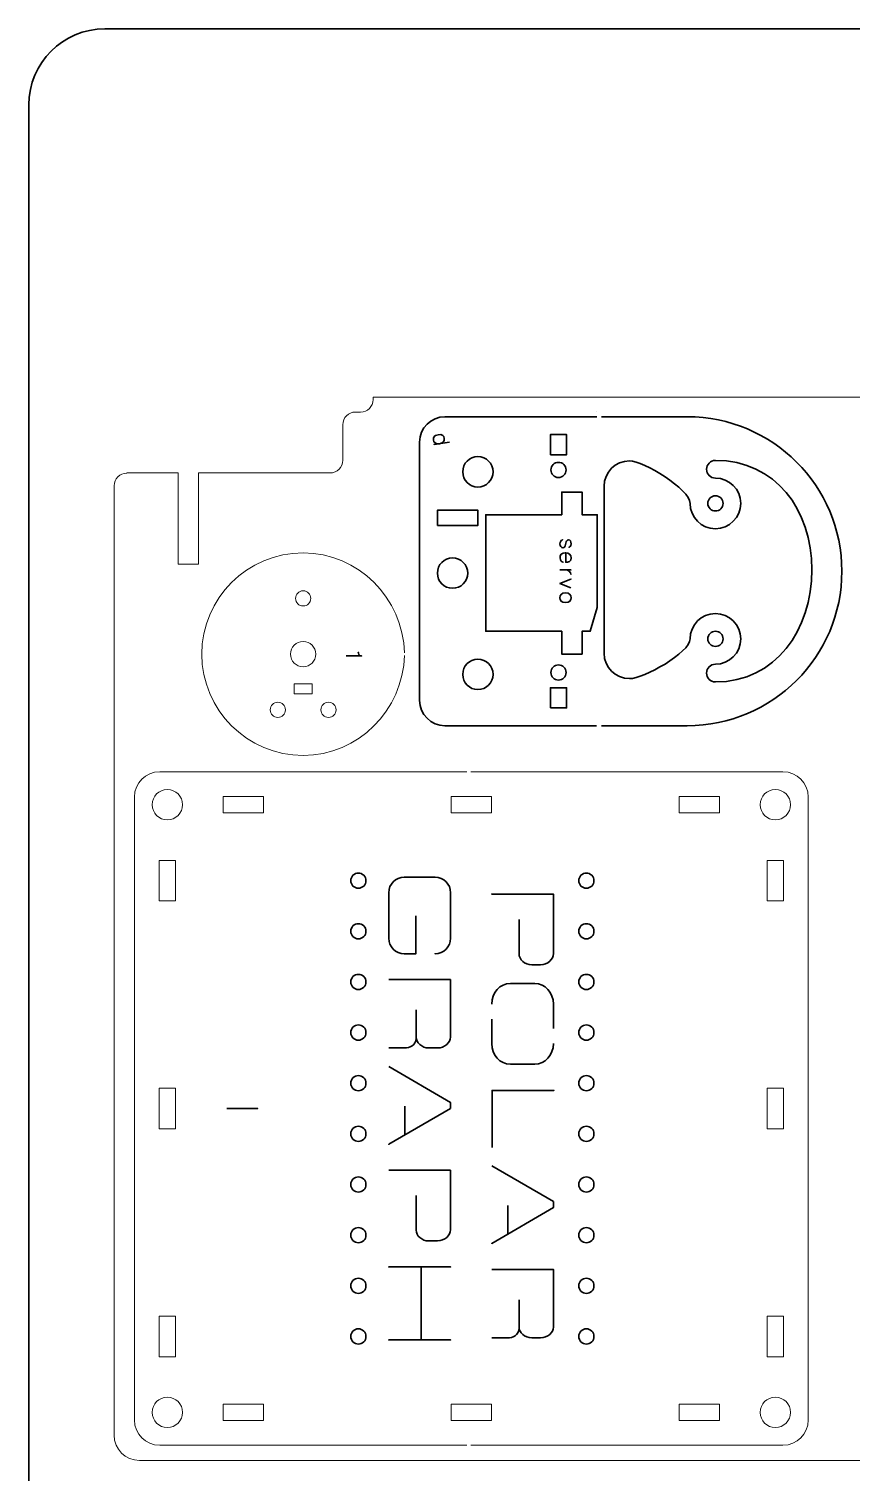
# Model space of a CAD drawing. Header units: inches. Extents: x 15 to 785, y -737 to -15.
# Drawn here: x 15 to 177.3, y -300 to -15 of the extents above; entities that cross this region are included whole.
import ezdxf

# ---------------------------------------------------------------- set-up
doc = ezdxf.new("R2010")
doc.units = ezdxf.units.IN
doc.header["$MEASUREMENT"] = 0
doc.layers.add('Layer 1', color=7, linetype='Continuous')

msp = doc.modelspace()

# ---------------------------------------------------------------- linework, layer by layer
at = {"layer": 'Layer 1', "color": 179, "lineweight": 35, "true_color": 0x231f20}
for points in [[(127.03, -90.6), (127.03, -90.6)], [(117.92, -99.1), (117.92, -95.1), (121.12, -95.1), (121.12, -99.1), (117.92, -99.1)], [(95.62, -113.05), (95.62, -110.05), (103.62, -110.05), (103.62, -113.05), (95.62, -113.05)], [(117.92, -149.1), (117.92, -145.1), (121.12, -145.1), (121.12, -149.1), (117.92, -149.1)], [(89.2, -233.41), (89.2, -227.76)], [(109.52, -253.01), (109.52, -247.36)], [(92.44, -273.89), (98.23, -273.89), (86.02, -273.89), (92.44, -273.89), (92.44, -259.47), (86.02, -259.47), (98.23, -259.47), (92.44, -259.47)]]:
    msp.add_lwpolyline(points, dxfattribs=at)
at = {"layer": 'Layer 1', "color": 13, "lineweight": 35, "true_color": 0xed6444}
msp.add_lwpolyline([(120.17, -110.96), (120.17, -106.46), (124.17, -106.46), (124.17, -110.96), (127.17, -110.96), (127.17, -129.26), (125.8, -133.96), (124.17, -133.96), (124.17, -138.46), (120.17, -138.46), (120.17, -133.96), (105.17, -133.96), (105.17, -110.96), (120.17, -110.96)], dxfattribs=at)
at = {"layer": 'Layer 1', "color": 179, "lineweight": 9, "true_color": 0x231f20}
for points in [[(61.33, -166.6), (61.33, -169.8), (53.33, -169.8), (53.33, -166.6), (61.33, -166.6)], [(106.33, -166.6), (106.33, -169.8), (98.33, -169.8), (98.33, -166.6), (106.33, -166.6)], [(151.33, -166.6), (151.33, -169.8), (143.33, -169.8), (143.33, -166.6), (151.33, -166.6)], [(43.93, -179.2), (43.93, -187.2), (40.73, -187.2), (40.73, -179.2), (43.93, -179.2)], [(163.93, -179.2), (163.93, -187.2), (160.73, -187.2), (160.73, -179.2), (163.93, -179.2)], [(43.93, -224.2), (43.93, -232.2), (40.73, -232.2), (40.73, -224.2), (43.93, -224.2)], [(163.93, -224.2), (163.93, -232.2), (160.73, -232.2), (160.73, -224.2), (163.93, -224.2)], [(43.93, -269.2), (43.93, -277.2), (40.73, -277.2), (40.73, -269.2), (43.93, -269.2)], [(163.93, -269.2), (163.93, -277.2), (160.73, -277.2), (160.73, -269.2), (163.93, -269.2)], [(61.33, -286.6), (61.33, -289.8), (53.33, -289.8), (53.33, -286.6), (61.33, -286.6)], [(106.33, -286.6), (106.33, -289.8), (98.33, -289.8), (98.33, -286.6), (106.33, -286.6)], [(151.33, -286.6), (151.33, -289.8), (143.33, -289.8), (143.33, -286.6), (151.33, -286.6)]]:
    msp.add_lwpolyline(points, dxfattribs=at)
at = {"layer": 'Layer 1', "color": 179, "lineweight": 35, "true_color": 0x231f20}
for points, knots in [([(785, -570), (785, -578.28), (778.28, -585), (770, -585), (770, -585), (30, -585), (30, -585), (21.72, -585), (15, -578.28), (15, -570), (15, -570), (15, -30), (15, -30), (15, -21.72), (21.72, -15), (30, -15), (30, -15), (770, -15), (770, -15), (778.28, -15), (785, -21.72), (785, -30), (785, -30), (785, -570), (785, -570)], [0, 0, 0, 0, 1, 1, 1, 2, 2, 2, 3, 3, 3, 4, 4, 4, 5, 5, 5, 6, 6, 6, 7, 7, 7, 8, 8, 8, 8]), ([(127.12, -91.6), (127.12, -91.6), (97.12, -91.6), (97.12, -91.6), (94.36, -91.6), (92.12, -93.84), (92.12, -96.6), (92.12, -96.6), (92.12, -129.97), (92.12, -129.97), (92.12, -129.97), (92.12, -147.6), (92.12, -147.6), (92.12, -150.36), (94.36, -152.6), (97.12, -152.6), (97.12, -152.6), (97.12, -152.6), (97.12, -152.6), (97.12, -152.6), (113.12, -152.6), (113.12, -152.6), (113.12, -152.6), (127.03, -152.6), (127.03, -152.6)], [0, 0, 0, 0, 1, 1, 1, 2, 2, 2, 3, 3, 3, 4, 4, 4, 5, 5, 5, 6, 6, 6, 7, 7, 7, 8, 8, 8, 8]), ([(128.03, -152.6), (128.03, -152.6), (144.95, -152.6), (144.95, -152.6), (161.79, -152.6), (175.45, -138.94), (175.45, -122.1), (175.45, -105.25), (161.79, -91.6), (144.95, -91.6), (144.95, -91.6), (128.03, -91.6), (128.03, -91.6)], [0, 0, 0, 0, 1, 1, 1, 2, 2, 2, 3, 3, 3, 4, 4, 4, 4]), ([(103.62, -99.47), (105.27, -99.47), (106.62, -100.81), (106.62, -102.47), (106.62, -104.12), (105.27, -105.47), (103.62, -105.47), (101.96, -105.47), (100.62, -104.12), (100.62, -102.47), (100.62, -100.81), (101.96, -99.47), (103.62, -99.47)], [0, 0, 0, 0, 1, 1, 1, 2, 2, 2, 3, 3, 3, 4, 4, 4, 4]), ([(119.52, -100.6), (118.69, -100.6), (118.02, -101.27), (118.02, -102.1), (118.02, -102.93), (118.69, -103.6), (119.52, -103.6), (120.35, -103.6), (121.02, -102.93), (121.02, -102.1), (121.02, -101.27), (120.35, -100.6), (119.52, -100.6)], [0, 0, 0, 0, 1, 1, 1, 2, 2, 2, 3, 3, 3, 4, 4, 4, 4]), ([(133.53, -143.31), (133.53, -143.31), (133.53, -143.31), (133.53, -143.31), (130.77, -143.31), (128.53, -141.07), (128.53, -138.31), (128.53, -138.31), (128.53, -105.31), (128.53, -105.31), (128.53, -102.55), (130.77, -100.31), (133.53, -100.31), (133.53, -100.31), (133.53, -100.31), (133.53, -100.31)], [0, 0, 0, 0, 1, 1, 1, 2, 2, 2, 3, 3, 3, 4, 4, 4, 5, 5, 5, 5]), ([(133.53, -143.31), (136.29, -143.31), (145.5, -138.22), (145.5, -135.46), (145.5, -132.7), (147.74, -130.46), (150.5, -130.46), (153.26, -130.46), (155.5, -132.7), (155.5, -135.46), (155.5, -138.22), (153.26, -140.46), (150.5, -140.46), (150.5, -140.46), (150.5, -140.46), (150.5, -140.46), (149.54, -140.46), (148.75, -141.25), (148.75, -142.21), (148.75, -143.18), (149.54, -143.96), (150.5, -143.96), (162.38, -143.96), (169.52, -133.69), (169.52, -121.81), (169.52, -109.94), (162.38, -100.22), (150.5, -100.22), (149.54, -100.22), (148.75, -101.01), (148.75, -101.97), (148.75, -102.94), (149.54, -103.72), (150.5, -103.72), (150.5, -103.72), (150.5, -103.7), (150.5, -103.7), (153.26, -103.7), (155.5, -105.94), (155.5, -108.7), (155.5, -111.46), (153.26, -113.7), (150.5, -113.7), (147.74, -113.7), (145.5, -111.46), (145.5, -108.7), (145.5, -105.94), (136.29, -100.31), (133.53, -100.31)], [0, 0, 0, 0, 1, 1, 1, 2, 2, 2, 3, 3, 3, 4, 4, 4, 5, 5, 5, 6, 6, 6, 7, 7, 7, 8, 8, 8, 9, 9, 9, 10, 10, 10, 11, 11, 11, 12, 12, 12, 13, 13, 13, 14, 14, 14, 15, 15, 15, 16, 16, 16, 16]), ([(150.5, -110.2), (149.67, -110.2), (149, -109.53), (149, -108.7), (149, -107.87), (149.67, -107.2), (150.5, -107.2), (151.33, -107.2), (152, -107.87), (152, -108.7), (152, -109.53), (151.33, -110.2), (150.5, -110.2)], [0, 0, 0, 0, 1, 1, 1, 2, 2, 2, 3, 3, 3, 4, 4, 4, 4]), ([(98.62, -119.47), (100.27, -119.47), (101.62, -120.81), (101.62, -122.47), (101.62, -124.12), (100.27, -125.47), (98.62, -125.47), (96.96, -125.47), (95.62, -124.12), (95.62, -122.47), (95.62, -120.81), (96.96, -119.47), (98.62, -119.47)], [0, 0, 0, 0, 1, 1, 1, 2, 2, 2, 3, 3, 3, 4, 4, 4, 4]), ([(150.5, -136.96), (149.67, -136.96), (149, -136.29), (149, -135.46), (149, -134.63), (149.67, -133.96), (150.5, -133.96), (151.33, -133.96), (152, -134.63), (152, -135.46), (152, -136.29), (151.33, -136.96), (150.5, -136.96)], [0, 0, 0, 0, 1, 1, 1, 2, 2, 2, 3, 3, 3, 4, 4, 4, 4]), ([(103.62, -139.47), (105.27, -139.47), (106.62, -140.81), (106.62, -142.47), (106.62, -144.12), (105.27, -145.47), (103.62, -145.47), (101.96, -145.47), (100.62, -144.12), (100.62, -142.47), (100.62, -140.81), (101.96, -139.47), (103.62, -139.47)], [0, 0, 0, 0, 1, 1, 1, 2, 2, 2, 3, 3, 3, 4, 4, 4, 4]), ([(119.52, -140.6), (118.69, -140.6), (118.02, -141.27), (118.02, -142.1), (118.02, -142.93), (118.69, -143.6), (119.52, -143.6), (120.35, -143.6), (121.02, -142.93), (121.02, -142.1), (121.02, -141.27), (120.35, -140.6), (119.52, -140.6)], [0, 0, 0, 0, 1, 1, 1, 2, 2, 2, 3, 3, 3, 4, 4, 4, 4]), ([(80.03, -184.7), (79.2, -184.7), (78.53, -184.02), (78.53, -183.2), (78.53, -182.37), (79.2, -181.7), (80.03, -181.7), (80.86, -181.7), (81.53, -182.37), (81.53, -183.2), (81.53, -184.02), (80.86, -184.7), (80.03, -184.7)], [0, 0, 0, 0, 1, 1, 1, 2, 2, 2, 3, 3, 3, 4, 4, 4, 4]), ([(125.03, -184.7), (124.2, -184.7), (123.53, -184.02), (123.53, -183.2), (123.53, -182.37), (124.2, -181.7), (125.03, -181.7), (125.86, -181.7), (126.53, -182.37), (126.53, -183.2), (126.53, -184.02), (125.86, -184.7), (125.03, -184.7)], [0, 0, 0, 0, 1, 1, 1, 2, 2, 2, 3, 3, 3, 4, 4, 4, 4]), ([(98.23, -194.57), (98.23, -196.25), (96.86, -197.62), (95.18, -197.62), (96.86, -197.62), (98.23, -196.25), (98.23, -194.57), (98.23, -194.57), (98.23, -185.58), (98.23, -185.58), (98.23, -183.88), (96.86, -182.51), (95.18, -182.51), (95.18, -182.51), (89.08, -182.51), (89.08, -182.51), (87.39, -182.51), (86.02, -183.88), (86.02, -185.58), (86.02, -185.58), (86.02, -194.57), (86.02, -194.57), (86.02, -196.25), (87.41, -197.62), (89.08, -197.62), (89.08, -197.62), (91.39, -197.62), (91.39, -197.62), (91.39, -197.62), (91.39, -190.15), (91.39, -190.15)], [0, 0, 0, 0, 1, 1, 1, 2, 2, 2, 3, 3, 3, 4, 4, 4, 5, 5, 5, 6, 6, 6, 7, 7, 7, 8, 8, 8, 9, 9, 9, 10, 10, 10, 10]), ([(91.39, -197.62), (91.39, -197.62), (89.08, -197.62), (89.08, -197.62), (87.41, -197.62), (86.02, -196.25), (86.02, -194.57), (86.02, -194.57), (86.02, -185.58), (86.02, -185.58), (86.02, -183.88), (87.39, -182.51), (89.08, -182.51), (89.08, -182.51), (95.18, -182.51), (95.18, -182.51), (96.86, -182.51), (98.23, -183.88), (98.23, -185.58)], [0, 0, 0, 0, 1, 1, 1, 2, 2, 2, 3, 3, 3, 4, 4, 4, 5, 5, 5, 6, 6, 6, 6]), ([(111.74, -190.85), (111.74, -190.85), (111.74, -197.65), (111.74, -197.65), (111.74, -198.79), (112.86, -199.8), (114.25, -199.8), (114.25, -199.8), (115.99, -199.8), (115.99, -199.8), (117.4, -199.8), (118.53, -198.72), (118.53, -197.6), (118.53, -197.6), (118.53, -185.85), (118.53, -185.85), (118.53, -185.85), (106.34, -185.85), (106.34, -185.85), (106.34, -185.85), (118.53, -185.85), (118.53, -185.85), (118.53, -185.85), (118.53, -197.6), (118.53, -197.6), (118.53, -198.72), (117.4, -199.8), (115.99, -199.8), (115.99, -199.8), (114.25, -199.8), (114.25, -199.8), (112.86, -199.8), (111.74, -198.79), (111.74, -197.65)], [0, 0, 0, 0, 1, 1, 1, 2, 2, 2, 3, 3, 3, 4, 4, 4, 5, 5, 5, 6, 6, 6, 7, 7, 7, 8, 8, 8, 9, 9, 9, 10, 10, 10, 11, 11, 11, 11]), ([(80.03, -194.7), (79.2, -194.7), (78.53, -194.02), (78.53, -193.2), (78.53, -192.37), (79.2, -191.7), (80.03, -191.7), (80.86, -191.7), (81.53, -192.37), (81.53, -193.2), (81.53, -194.02), (80.86, -194.7), (80.03, -194.7)], [0, 0, 0, 0, 1, 1, 1, 2, 2, 2, 3, 3, 3, 4, 4, 4, 4]), ([(125.03, -194.7), (124.2, -194.7), (123.53, -194.02), (123.53, -193.2), (123.53, -192.37), (124.2, -191.7), (125.03, -191.7), (125.86, -191.7), (126.53, -192.37), (126.53, -193.2), (126.53, -194.02), (125.86, -194.7), (125.03, -194.7)], [0, 0, 0, 0, 1, 1, 1, 2, 2, 2, 3, 3, 3, 4, 4, 4, 4]), ([(80.03, -204.7), (79.2, -204.7), (78.53, -204.02), (78.53, -203.2), (78.53, -202.37), (79.2, -201.7), (80.03, -201.7), (80.86, -201.7), (81.53, -202.37), (81.53, -203.2), (81.53, -204.02), (80.86, -204.7), (80.03, -204.7)], [0, 0, 0, 0, 1, 1, 1, 2, 2, 2, 3, 3, 3, 4, 4, 4, 4]), ([(125.03, -204.7), (124.2, -204.7), (123.53, -204.02), (123.53, -203.2), (123.53, -202.37), (124.2, -201.7), (125.03, -201.7), (125.86, -201.7), (126.53, -202.37), (126.53, -203.2), (126.53, -204.02), (125.86, -204.7), (125.03, -204.7)], [0, 0, 0, 0, 1, 1, 1, 2, 2, 2, 3, 3, 3, 4, 4, 4, 4]), ([(86.02, -202.73), (86.02, -202.73), (98.21, -202.73), (98.21, -202.73), (98.21, -202.73), (98.21, -214.09), (98.21, -214.09), (98.21, -215.19), (97.08, -216.23), (95.67, -216.23), (95.67, -216.23), (93.93, -216.23), (93.93, -216.23), (92.54, -216.23), (91.42, -215.19), (91.42, -214.09)], [0, 0, 0, 0, 1, 1, 1, 2, 2, 2, 3, 3, 3, 4, 4, 4, 5, 5, 5, 5]), ([(91.42, -208.73), (91.42, -208.73), (91.42, -214.09), (91.42, -214.09), (91.42, -215.19), (92.54, -216.23), (93.93, -216.23), (93.93, -216.23), (95.67, -216.23), (95.67, -216.23), (97.08, -216.23), (98.21, -215.19), (98.21, -214.09), (98.21, -214.09), (98.21, -202.73), (98.21, -202.73)], [0, 0, 0, 0, 1, 1, 1, 2, 2, 2, 3, 3, 3, 4, 4, 4, 5, 5, 5, 5]), ([(106.34, -207.56), (106.34, -205.32), (108, -203.49), (110.03, -203.49), (110.03, -203.49), (114.84, -203.49), (114.84, -203.49), (116.87, -203.49), (118.53, -205.32), (118.53, -207.56), (118.53, -207.56), (118.53, -212.38), (118.53, -212.38)], [0, 0, 0, 0, 1, 1, 1, 2, 2, 2, 3, 3, 3, 4, 4, 4, 4]), ([(118.53, -215.38), (118.53, -217.62), (116.87, -219.46), (114.84, -219.46), (114.84, -219.46), (110.03, -219.46), (110.03, -219.46), (108, -219.46), (106.34, -217.62), (106.34, -215.38), (106.34, -215.38), (106.34, -210.56), (106.34, -210.56)], [0, 0, 0, 0, 1, 1, 1, 2, 2, 2, 3, 3, 3, 4, 4, 4, 4]), ([(80.03, -214.7), (79.2, -214.7), (78.53, -214.02), (78.53, -213.2), (78.53, -212.37), (79.2, -211.7), (80.03, -211.7), (80.86, -211.7), (81.53, -212.37), (81.53, -213.2), (81.53, -214.02), (80.86, -214.7), (80.03, -214.7)], [0, 0, 0, 0, 1, 1, 1, 2, 2, 2, 3, 3, 3, 4, 4, 4, 4]), ([(125.03, -214.7), (124.2, -214.7), (123.53, -214.02), (123.53, -213.2), (123.53, -212.37), (124.2, -211.7), (125.03, -211.7), (125.86, -211.7), (126.53, -212.37), (126.53, -213.2), (126.53, -214.02), (125.86, -214.7), (125.03, -214.7)], [0, 0, 0, 0, 1, 1, 1, 2, 2, 2, 3, 3, 3, 4, 4, 4, 4]), ([(89.15, -216.23), (90.1, -216.23), (91.42, -215.84), (91.42, -214.28), (91.42, -215.84), (90.1, -216.23), (89.15, -216.23), (89.15, -216.23), (86.02, -216.23), (86.02, -216.23)], [0, 0, 0, 0, 1, 1, 1, 2, 2, 2, 3, 3, 3, 3]), ([(80.03, -224.7), (79.2, -224.7), (78.53, -224.02), (78.53, -223.2), (78.53, -222.37), (79.2, -221.7), (80.03, -221.7), (80.86, -221.7), (81.53, -222.37), (81.53, -223.2), (81.53, -224.02), (80.86, -224.7), (80.03, -224.7)], [0, 0, 0, 0, 1, 1, 1, 2, 2, 2, 3, 3, 3, 4, 4, 4, 4]), ([(86.02, -219.9), (86.02, -219.9), (98.21, -227), (98.21, -227), (98.21, -227), (98.21, -228.17), (98.21, -228.17), (98.21, -228.17), (86.02, -235.26), (86.02, -235.26), (86.02, -235.26), (98.21, -228.17), (98.21, -228.17), (98.21, -228.17), (98.21, -227), (98.21, -227)], [0, 0, 0, 0, 1, 1, 1, 2, 2, 2, 3, 3, 3, 4, 4, 4, 5, 5, 5, 5]), ([(125.03, -224.7), (124.2, -224.7), (123.53, -224.02), (123.53, -223.2), (123.53, -222.37), (124.2, -221.7), (125.03, -221.7), (125.86, -221.7), (126.53, -222.37), (126.53, -223.2), (126.53, -224.02), (125.86, -224.7), (125.03, -224.7)], [0, 0, 0, 0, 1, 1, 1, 2, 2, 2, 3, 3, 3, 4, 4, 4, 4]), ([(106.42, -224.63), (106.42, -224.63), (118.63, -224.63), (118.63, -224.63), (118.63, -224.63), (106.42, -224.63), (106.42, -224.63), (106.42, -224.63), (106.42, -235.89), (106.42, -235.89)], [0, 0, 0, 0, 1, 1, 1, 2, 2, 2, 3, 3, 3, 3]), ([(80.03, -234.7), (79.2, -234.7), (78.53, -234.02), (78.53, -233.2), (78.53, -232.37), (79.2, -231.7), (80.03, -231.7), (80.86, -231.7), (81.53, -232.37), (81.53, -233.2), (81.53, -234.02), (80.86, -234.7), (80.03, -234.7)], [0, 0, 0, 0, 1, 1, 1, 2, 2, 2, 3, 3, 3, 4, 4, 4, 4]), ([(125.03, -234.7), (124.2, -234.7), (123.53, -234.02), (123.53, -233.2), (123.53, -232.37), (124.2, -231.7), (125.03, -231.7), (125.86, -231.7), (126.53, -232.37), (126.53, -233.2), (126.53, -234.02), (125.86, -234.7), (125.03, -234.7)], [0, 0, 0, 0, 1, 1, 1, 2, 2, 2, 3, 3, 3, 4, 4, 4, 4]), ([(80.03, -244.7), (79.2, -244.7), (78.53, -244.03), (78.53, -243.2), (78.53, -242.37), (79.2, -241.7), (80.03, -241.7), (80.86, -241.7), (81.53, -242.37), (81.53, -243.2), (81.53, -244.03), (80.86, -244.7), (80.03, -244.7)], [0, 0, 0, 0, 1, 1, 1, 2, 2, 2, 3, 3, 3, 4, 4, 4, 4]), ([(86.02, -240.39), (86.02, -240.39), (98.21, -240.39), (98.21, -240.39), (98.21, -240.39), (98.21, -252.14), (98.21, -252.14), (98.21, -253.26), (97.08, -254.34), (95.67, -254.34), (95.67, -254.34), (93.93, -254.34), (93.93, -254.34), (92.54, -254.34), (91.42, -253.33), (91.42, -252.19), (91.42, -252.19), (91.42, -245.39), (91.42, -245.39)], [0, 0, 0, 0, 1, 1, 1, 2, 2, 2, 3, 3, 3, 4, 4, 4, 5, 5, 5, 6, 6, 6, 6]), ([(91.42, -252.19), (91.42, -253.33), (92.54, -254.34), (93.93, -254.34), (93.93, -254.34), (95.67, -254.34), (95.67, -254.34), (97.08, -254.34), (98.21, -253.26), (98.21, -252.14), (98.21, -252.14), (98.21, -240.39), (98.21, -240.39)], [0, 0, 0, 0, 1, 1, 1, 2, 2, 2, 3, 3, 3, 4, 4, 4, 4]), ([(118.53, -246.59), (118.53, -246.59), (118.53, -247.76), (118.53, -247.76), (118.53, -247.76), (106.34, -254.85), (106.34, -254.85), (106.34, -254.85), (118.53, -247.76), (118.53, -247.76), (118.53, -247.76), (118.53, -246.59), (118.53, -246.59), (118.53, -246.59), (106.34, -239.49), (106.34, -239.49)], [0, 0, 0, 0, 1, 1, 1, 2, 2, 2, 3, 3, 3, 4, 4, 4, 5, 5, 5, 5]), ([(125.03, -244.7), (124.2, -244.7), (123.53, -244.03), (123.53, -243.2), (123.53, -242.37), (124.2, -241.7), (125.03, -241.7), (125.86, -241.7), (126.53, -242.37), (126.53, -243.2), (126.53, -244.03), (125.86, -244.7), (125.03, -244.7)], [0, 0, 0, 0, 1, 1, 1, 2, 2, 2, 3, 3, 3, 4, 4, 4, 4]), ([(80.03, -254.7), (79.2, -254.7), (78.53, -254.03), (78.53, -253.2), (78.53, -252.37), (79.2, -251.7), (80.03, -251.7), (80.86, -251.7), (81.53, -252.37), (81.53, -253.2), (81.53, -254.03), (80.86, -254.7), (80.03, -254.7)], [0, 0, 0, 0, 1, 1, 1, 2, 2, 2, 3, 3, 3, 4, 4, 4, 4]), ([(125.03, -254.7), (124.2, -254.7), (123.53, -254.03), (123.53, -253.2), (123.53, -252.37), (124.2, -251.7), (125.03, -251.7), (125.86, -251.7), (126.53, -252.37), (126.53, -253.2), (126.53, -254.03), (125.86, -254.7), (125.03, -254.7)], [0, 0, 0, 0, 1, 1, 1, 2, 2, 2, 3, 3, 3, 4, 4, 4, 4]), ([(80.03, -264.7), (79.2, -264.7), (78.53, -264.03), (78.53, -263.2), (78.53, -262.37), (79.2, -261.7), (80.03, -261.7), (80.86, -261.7), (81.53, -262.37), (81.53, -263.2), (81.53, -264.03), (80.86, -264.7), (80.03, -264.7)], [0, 0, 0, 0, 1, 1, 1, 2, 2, 2, 3, 3, 3, 4, 4, 4, 4]), ([(106.34, -259.98), (106.34, -259.98), (118.53, -259.98), (118.53, -259.98), (118.53, -259.98), (118.53, -271.35), (118.53, -271.35), (118.53, -272.45), (117.4, -273.48), (115.99, -273.48), (115.99, -273.48), (114.25, -273.48), (114.25, -273.48), (112.86, -273.48), (111.74, -272.45), (111.74, -271.35), (111.74, -271.35), (111.74, -265.98), (111.74, -265.98)], [0, 0, 0, 0, 1, 1, 1, 2, 2, 2, 3, 3, 3, 4, 4, 4, 5, 5, 5, 6, 6, 6, 6]), ([(111.74, -271.35), (111.74, -272.45), (112.86, -273.48), (114.25, -273.48), (114.25, -273.48), (115.99, -273.48), (115.99, -273.48), (117.4, -273.48), (118.53, -272.45), (118.53, -271.35), (118.53, -271.35), (118.53, -259.98), (118.53, -259.98)], [0, 0, 0, 0, 1, 1, 1, 2, 2, 2, 3, 3, 3, 4, 4, 4, 4]), ([(125.03, -264.7), (124.2, -264.7), (123.53, -264.03), (123.53, -263.2), (123.53, -262.37), (124.2, -261.7), (125.03, -261.7), (125.86, -261.7), (126.53, -262.37), (126.53, -263.2), (126.53, -264.03), (125.86, -264.7), (125.03, -264.7)], [0, 0, 0, 0, 1, 1, 1, 2, 2, 2, 3, 3, 3, 4, 4, 4, 4]), ([(80.03, -274.7), (79.2, -274.7), (78.53, -274.03), (78.53, -273.2), (78.53, -272.37), (79.2, -271.7), (80.03, -271.7), (80.86, -271.7), (81.53, -272.37), (81.53, -273.2), (81.53, -274.03), (80.86, -274.7), (80.03, -274.7)], [0, 0, 0, 0, 1, 1, 1, 2, 2, 2, 3, 3, 3, 4, 4, 4, 4]), ([(111.74, -271.53), (111.74, -273.09), (110.42, -273.48), (109.47, -273.48), (109.47, -273.48), (106.34, -273.48), (106.34, -273.48)], [0, 0, 0, 0, 1, 1, 1, 2, 2, 2, 2]), ([(125.03, -274.7), (124.2, -274.7), (123.53, -274.03), (123.53, -273.2), (123.53, -272.37), (124.2, -271.7), (125.03, -271.7), (125.86, -271.7), (126.53, -272.37), (126.53, -273.2), (126.53, -274.03), (125.86, -274.7), (125.03, -274.7)], [0, 0, 0, 0, 1, 1, 1, 2, 2, 2, 3, 3, 3, 4, 4, 4, 4])]:
    msp.add_open_spline(points, degree=3, knots=knots, dxfattribs=at)
at = {"layer": 'Layer 1', "color": 179, "lineweight": 20, "true_color": 0x231f20}
for points, knots in [([(79.45, -90.67), (79.45, -90.67), (80.45, -90.67), (80.45, -90.67), (80.45, -90.67), (80.45, -90.7), (80.45, -90.7), (81.83, -90.7), (82.95, -89.58), (82.95, -88.2), (82.95, -88.2), (82.95, -87.7), (82.95, -87.7), (82.95, -87.7), (293.83, -87.7), (293.83, -87.7), (296.59, -87.7), (298.83, -89.94), (298.83, -92.7), (298.83, -92.7), (298.83, -292.7), (298.83, -292.7), (298.83, -295.46), (296.59, -297.7), (293.83, -297.7), (293.83, -297.7), (36.83, -297.7), (36.83, -297.7), (34.06, -297.7), (31.83, -295.46), (31.83, -292.7), (31.83, -292.7), (31.83, -105.2), (31.83, -105.2), (31.83, -105.2), (31.83, -105.22), (31.83, -105.22), (31.83, -103.84), (32.95, -102.72), (34.33, -102.72), (34.33, -102.72), (34.33, -102.7), (34.33, -102.7), (34.33, -102.7), (44.45, -102.7), (44.45, -102.7), (44.45, -102.7), (44.45, -120.7), (44.45, -120.7), (44.45, -120.7), (48.45, -120.7), (48.45, -120.7), (48.45, -120.7), (48.45, -102.7), (48.45, -102.7), (48.45, -102.7), (74.45, -102.7), (74.45, -102.7), (75.83, -102.7), (76.95, -101.58), (76.95, -100.2), (76.95, -100.2), (76.95, -93.17), (76.95, -93.17), (76.95, -91.79), (78.07, -90.67), (79.45, -90.67)], [0, 0, 0, 0, 1, 1, 1, 2, 2, 2, 3, 3, 3, 4, 4, 4, 5, 5, 5, 6, 6, 6, 7, 7, 7, 8, 8, 8, 9, 9, 9, 10, 10, 10, 11, 11, 11, 12, 12, 12, 13, 13, 13, 14, 14, 14, 15, 15, 15, 16, 16, 16, 17, 17, 17, 18, 18, 18, 19, 19, 19, 20, 20, 20, 21, 21, 21, 22, 22, 22, 22]), ([(101.45, -161.7), (101.45, -161.7), (40.83, -161.7), (40.83, -161.7), (38.06, -161.7), (35.83, -163.94), (35.83, -166.7), (35.83, -166.7), (35.83, -289.7), (35.83, -289.7), (35.83, -292.46), (38.06, -294.7), (40.83, -294.7), (40.83, -294.7), (101.45, -294.7), (101.45, -294.7)], [0, 0, 0, 0, 1, 1, 1, 2, 2, 2, 3, 3, 3, 4, 4, 4, 5, 5, 5, 5]), ([(102.2, -294.7), (102.2, -294.7), (163.83, -294.7), (163.83, -294.7), (166.59, -294.7), (168.83, -292.46), (168.83, -289.7), (168.83, -289.7), (168.83, -166.7), (168.83, -166.7), (168.83, -163.94), (166.59, -161.7), (163.83, -161.7), (163.83, -161.7), (102.2, -161.7), (102.2, -161.7)], [0, 0, 0, 0, 1, 1, 1, 2, 2, 2, 3, 3, 3, 4, 4, 4, 5, 5, 5, 5])]:
    msp.add_open_spline(points, degree=3, knots=knots, dxfattribs=at)
at = {"layer": 'Layer 1', "color": 13, "lineweight": 35, "true_color": 0xed6444}
for points, knots in [([(96.99, -95.86), (97.07, -96.35), (96.88, -96.78), (96.05, -96.91), (95.21, -97.03), (94.91, -96.67), (94.83, -96.18), (94.76, -95.7), (94.94, -95.26), (95.78, -95.14), (96.62, -95.01), (96.92, -95.37), (96.99, -95.86)], [0, 0, 0, 0, 1, 1, 1, 2, 2, 2, 3, 3, 3, 4, 4, 4, 4]), ([(96.99, -95.86), (97.07, -96.35), (96.88, -96.78), (96.05, -96.91), (95.21, -97.03), (94.91, -96.67), (94.83, -96.18), (94.76, -95.7), (94.94, -95.26), (95.78, -95.14), (96.62, -95.01), (96.92, -95.37), (96.99, -95.86)], [0, 0, 0, 0, 1, 1, 1, 2, 2, 2, 3, 3, 3, 4, 4, 4, 4]), ([(97.99, -96.62), (97.99, -96.62), (94.97, -97.07), (94.97, -97.07), (94.97, -97.07), (97.99, -96.62), (97.99, -96.62)], [0, 0, 0, 0, 1, 1, 1, 2, 2, 2, 2]), ([(122.02, -116.7), (122.03, -116.17), (121.86, -115.92), (121.53, -115.92), (121.2, -115.92), (121.1, -116.19), (121.07, -116.3), (121.07, -116.3), (120.83, -117.1), (120.83, -117.1), (120.81, -117.2), (120.7, -117.46), (120.38, -117.46), (120.07, -117.46), (119.81, -117.12), (119.81, -116.7), (119.81, -116.28), (120.04, -115.89), (120.37, -115.89), (120.04, -115.89), (119.81, -116.28), (119.81, -116.7), (119.81, -117.12), (120.07, -117.46), (120.38, -117.46), (120.7, -117.46), (120.81, -117.2), (120.83, -117.1), (120.83, -117.1), (121.07, -116.3), (121.07, -116.3), (121.1, -116.19), (121.2, -115.92), (121.53, -115.92), (121.86, -115.92), (122.03, -116.17), (122.02, -116.7), (121.99, -117.23), (121.7, -117.37), (121.59, -117.36), (121.7, -117.37), (121.99, -117.23), (122.02, -116.7)], [0, 0, 0, 0, 1, 1, 1, 2, 2, 2, 3, 3, 3, 4, 4, 4, 5, 5, 5, 6, 6, 6, 7, 7, 7, 8, 8, 8, 9, 9, 9, 10, 10, 10, 11, 11, 11, 12, 12, 12, 13, 13, 13, 14, 14, 14, 14]), ([(120.97, -120.34), (121.44, -120.34), (122.04, -120.15), (122.04, -119.48), (122.04, -118.81), (121.58, -118.44), (120.89, -118.44), (120.18, -118.44), (119.81, -118.92), (119.83, -119.48), (119.84, -120.05), (120.28, -120.29), (120.44, -120.32), (120.28, -120.29), (119.84, -120.05), (119.83, -119.48), (119.81, -118.92), (120.18, -118.44), (120.89, -118.44), (121.58, -118.44), (122.04, -118.81), (122.04, -119.48), (122.04, -120.15), (121.44, -120.34), (120.97, -120.34), (120.97, -120.34), (120.97, -118.45), (120.97, -118.45), (120.97, -118.45), (120.97, -120.34), (120.97, -120.34)], [0, 0, 0, 0, 1, 1, 1, 2, 2, 2, 3, 3, 3, 4, 4, 4, 5, 5, 5, 6, 6, 6, 7, 7, 7, 8, 8, 8, 9, 9, 9, 10, 10, 10, 10]), ([(119.81, -121.85), (119.81, -121.85), (121.98, -121.85), (121.98, -121.85), (121.98, -121.85), (119.81, -121.85), (119.81, -121.85)], [0, 0, 0, 0, 1, 1, 1, 2, 2, 2, 2]), ([(120.92, -121.85), (121.41, -121.84), (121.99, -122.29), (121.98, -122.68), (121.99, -122.29), (121.41, -121.84), (120.92, -121.85)], [0, 0, 0, 0, 1, 1, 1, 2, 2, 2, 2]), ([(121.98, -125.38), (121.98, -125.38), (119.81, -124.52), (119.81, -124.52), (119.81, -124.52), (121.98, -123.66), (121.98, -123.66), (121.98, -123.66), (119.81, -124.52), (119.81, -124.52), (119.81, -124.52), (121.98, -125.38), (121.98, -125.38)], [0, 0, 0, 0, 1, 1, 1, 2, 2, 2, 3, 3, 3, 4, 4, 4, 4]), ([(120.92, -126.38), (121.77, -126.38), (122.02, -126.82), (122.02, -127.34), (122.02, -127.87), (121.77, -128.3), (120.92, -128.3), (120.06, -128.3), (119.81, -127.87), (119.81, -127.34), (119.81, -126.82), (120.06, -126.38), (120.92, -126.38)], [0, 0, 0, 0, 1, 1, 1, 2, 2, 2, 3, 3, 3, 4, 4, 4, 4]), ([(120.92, -126.38), (121.77, -126.38), (122.02, -126.82), (122.02, -127.34), (122.02, -127.87), (121.77, -128.3), (120.92, -128.3), (120.06, -128.3), (119.81, -127.87), (119.81, -127.34), (119.81, -126.82), (120.06, -126.38), (120.92, -126.38)], [0, 0, 0, 0, 1, 1, 1, 2, 2, 2, 3, 3, 3, 4, 4, 4, 4]), ([(77.61, -138.82), (77.61, -138.82), (80.66, -138.82), (80.66, -138.82), (80.14, -138.82), (80.02, -138.32), (80, -138.11), (80.02, -138.32), (80.14, -138.82), (80.66, -138.82), (80.66, -138.82), (77.61, -138.82), (77.61, -138.82)], [0, 0, 0, 0, 1, 1, 1, 2, 2, 2, 3, 3, 3, 4, 4, 4, 4]), ([(54.08, -228.2), (54.08, -228.2), (60.18, -228.2), (60.18, -228.2), (60.18, -228.2), (54.08, -228.2), (54.08, -228.2)], [0, 0, 0, 0, 1, 1, 1, 2, 2, 2, 2])]:
    msp.add_open_spline(points, degree=3, knots=knots, dxfattribs=at)
at = {"layer": 'Layer 1', "color": 179, "lineweight": 9, "true_color": 0x231f20}
for points, knots in [([(89.12, -138.21), (88.85, -127.4), (80.01, -118.47), (69.13, -118.47), (58.09, -118.47), (49.13, -127.42), (49.13, -138.46), (49.13, -149.51), (58.09, -158.47), (69.13, -158.47), (80.01, -158.47), (88.85, -149.53), (89.12, -138.72)], [0, 0, 0, 0, 1, 1, 1, 2, 2, 2, 3, 3, 3, 4, 4, 4, 4]), ([(69.13, -128.96), (68.3, -128.96), (67.63, -128.29), (67.63, -127.46), (67.63, -126.64), (68.3, -125.96), (69.13, -125.96), (69.96, -125.96), (70.63, -126.64), (70.63, -127.46), (70.63, -128.29), (69.96, -128.96), (69.13, -128.96)], [0, 0, 0, 0, 1, 1, 1, 2, 2, 2, 3, 3, 3, 4, 4, 4, 4]), ([(69.13, -140.96), (67.75, -140.96), (66.63, -139.85), (66.63, -138.46), (66.63, -137.08), (67.75, -135.97), (69.13, -135.97), (70.51, -135.97), (71.63, -137.08), (71.63, -138.46), (71.63, -139.85), (70.51, -140.96), (69.13, -140.96)], [0, 0, 0, 0, 1, 1, 1, 2, 2, 2, 3, 3, 3, 4, 4, 4, 4]), ([(70.88, -146.33), (70.88, -146.33), (67.38, -146.33), (67.38, -146.33), (67.38, -146.33), (67.38, -144.33), (67.38, -144.33), (67.38, -144.33), (68.26, -144.33), (68.26, -144.33), (68.26, -144.33), (70.88, -144.33), (70.88, -144.33), (70.88, -144.33), (70.88, -144.33), (70.88, -144.33), (70.88, -144.33), (70.88, -144.33), (70.88, -144.33), (70.88, -144.33), (70.88, -146.33), (70.88, -146.33)], [0, 0, 0, 0, 1, 1, 1, 2, 2, 2, 3, 3, 3, 4, 4, 4, 5, 5, 5, 6, 6, 6, 7, 7, 7, 7]), ([(64.13, -150.97), (63.3, -150.97), (62.63, -150.3), (62.63, -149.47), (62.63, -148.64), (63.3, -147.97), (64.13, -147.97), (64.96, -147.97), (65.63, -148.64), (65.63, -149.47), (65.63, -150.3), (64.96, -150.97), (64.13, -150.97)], [0, 0, 0, 0, 1, 1, 1, 2, 2, 2, 3, 3, 3, 4, 4, 4, 4]), ([(74.13, -150.97), (73.3, -150.97), (72.63, -150.3), (72.63, -149.47), (72.63, -148.64), (73.3, -147.97), (74.13, -147.97), (74.96, -147.97), (75.63, -148.64), (75.63, -149.47), (75.63, -150.3), (74.96, -150.97), (74.13, -150.97)], [0, 0, 0, 0, 1, 1, 1, 2, 2, 2, 3, 3, 3, 4, 4, 4, 4]), ([(45.33, -168.2), (45.33, -169.86), (43.98, -171.2), (42.33, -171.2), (40.67, -171.2), (39.33, -169.86), (39.33, -168.2), (39.33, -166.54), (40.67, -165.2), (42.33, -165.2), (43.98, -165.2), (45.33, -166.54), (45.33, -168.2)], [0, 0, 0, 0, 1, 1, 1, 2, 2, 2, 3, 3, 3, 4, 4, 4, 4]), ([(165.33, -168.2), (165.33, -169.86), (163.98, -171.2), (162.33, -171.2), (160.67, -171.2), (159.33, -169.86), (159.33, -168.2), (159.33, -166.54), (160.67, -165.2), (162.33, -165.2), (163.98, -165.2), (165.33, -166.54), (165.33, -168.2)], [0, 0, 0, 0, 1, 1, 1, 2, 2, 2, 3, 3, 3, 4, 4, 4, 4]), ([(45.33, -288.2), (45.33, -289.86), (43.98, -291.2), (42.33, -291.2), (40.67, -291.2), (39.33, -289.86), (39.33, -288.2), (39.33, -286.54), (40.67, -285.2), (42.33, -285.2), (43.98, -285.2), (45.33, -286.54), (45.33, -288.2)], [0, 0, 0, 0, 1, 1, 1, 2, 2, 2, 3, 3, 3, 4, 4, 4, 4]), ([(165.33, -288.2), (165.33, -289.86), (163.98, -291.2), (162.33, -291.2), (160.67, -291.2), (159.33, -289.86), (159.33, -288.2), (159.33, -286.54), (160.67, -285.2), (162.33, -285.2), (163.98, -285.2), (165.33, -286.54), (165.33, -288.2)], [0, 0, 0, 0, 1, 1, 1, 2, 2, 2, 3, 3, 3, 4, 4, 4, 4])]:
    msp.add_open_spline(points, degree=3, knots=knots, dxfattribs=at)

doc.saveas('drawing.dxf')
